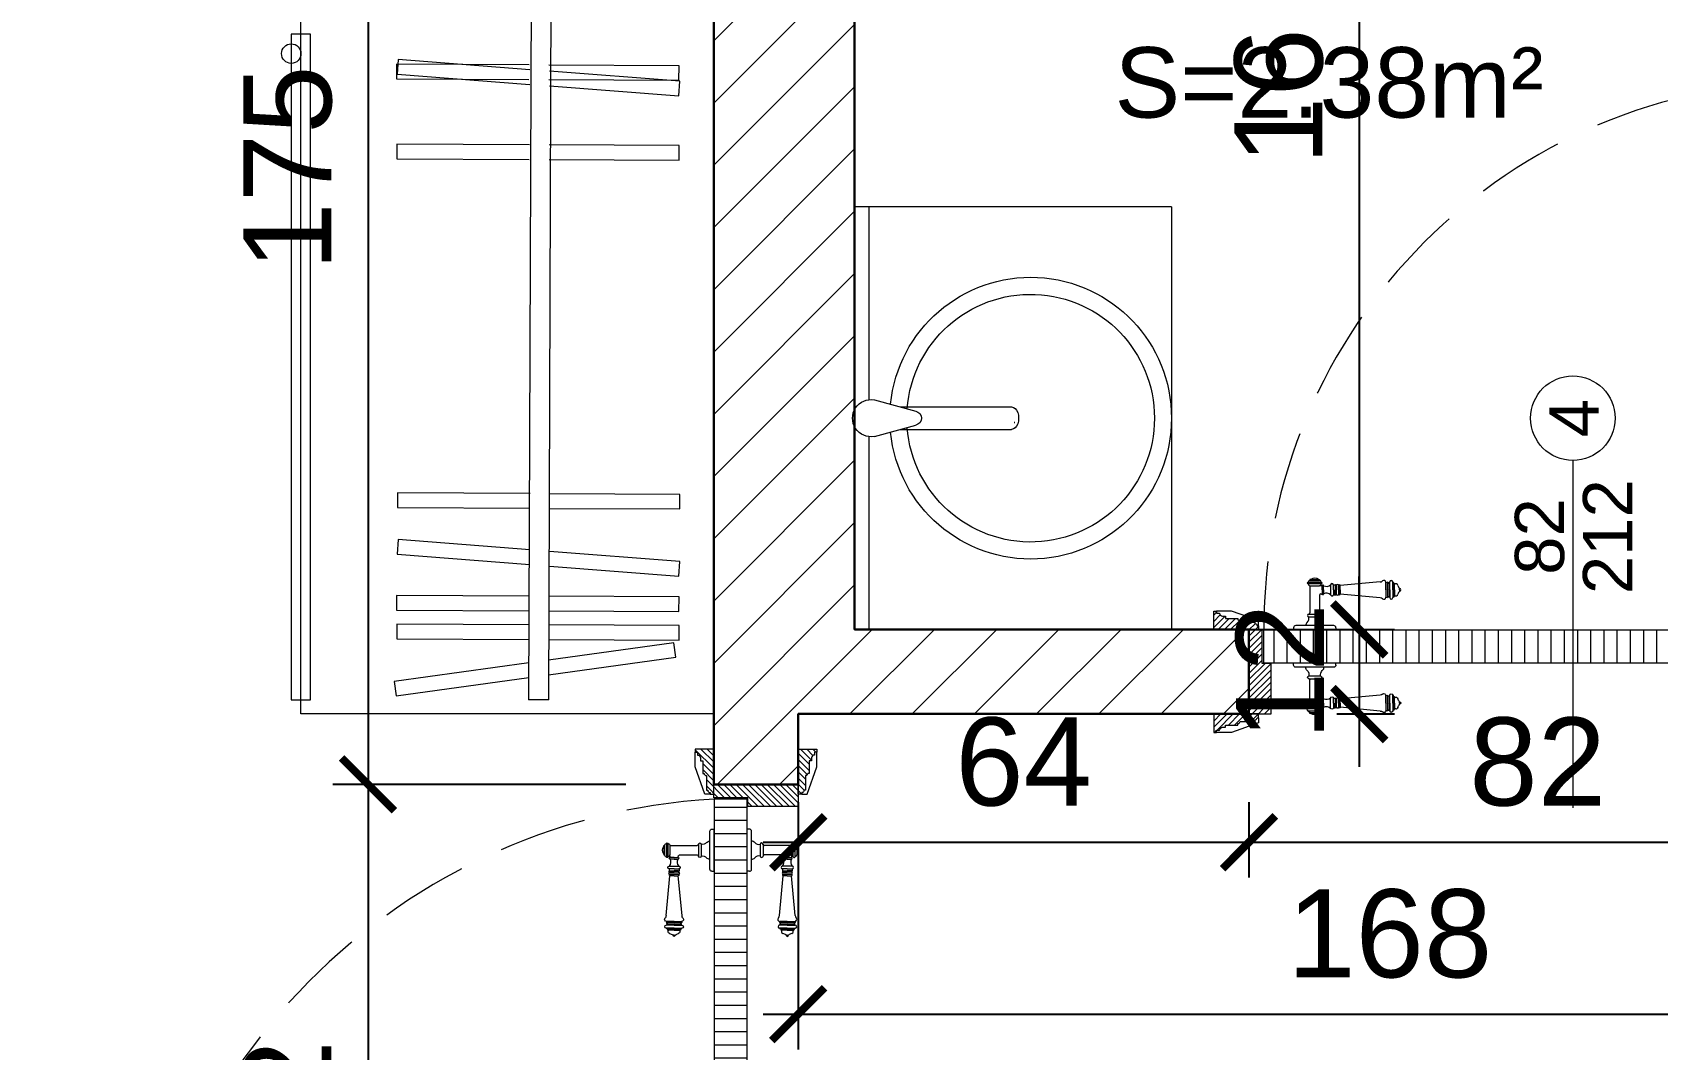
# Model space of a CAD drawing. Header units: centimetres. Extents: x 86156 to 91557, y -55119 to -48172.
# Drawn here: x 87202 to 87432.8, y -50565 to -50420.6 of the extents above; entities that cross this region are included whole.
import ezdxf

# ---------------------------------------------------------------- set-up
doc = ezdxf.new("R2010")
doc.units = ezdxf.units.CM
doc.header["$LTSCALE"] = 50
doc.header["$MEASUREMENT"] = 0
doc.linetypes.add('CACHE', pattern=[0.375, 0.25, -0.125])
doc.linetypes.add('CONTINU', pattern=[0])
doc.layers.get('0').update_dxf_attribs({"color": 8})
for name, color, linetype, lineweight in [('BANJO', 160, 'Continuous', 9), ('BETON HACHURE', 253, 'Continuous', 13), ('door', 44, 'Continuous', 5), ('MACONNERIE COUPE', 7, 'Continuous', 30), ('MACONNERIE HACHURE', 253, 'Continuous', 13), ('mobilimi', 8, 'Continuous', 9), ('WINDOWS', 21, 'Continuous', 5)]:
    doc.layers.add(name, color=color, linetype=linetype, lineweight=lineweight)
doc.layers.add('BETON COUPE', color=3, linetype='CONTINU')
doc.layers.add('COTE 50ème', color=1, linetype='Continuous')
doc.layers.add('DEMOL', color=7, linetype='Continuous', lineweight=60, true_color=0x997300)
doc.styles.add('GENERATED_STYLE_1', font='arial.ttf')
doc.styles.add('RS_TEXT_1.50', font='arial.ttf', dxfattribs={"height": 12.5})
doc.styles.add('RS_TXT_50', font='arial.ttf', dxfattribs={"height": 12.5})
doc.dimstyles.new('RS_50CM_LINEAIRE', dxfattribs={"dimscale": 5, "dimtxt": 12.5, "dimasz": 1.5, "dimexe": 1, "dimexo": 2.5, "dimgap": 1, "dimtad": 1, "dimdec": 1, "dimrnd": 0.5, "dimdsep": 46, "dimtxsty": 'RS_TXT_50', "dimblk1": 'ARCHTICK', "dimblk2": 'ARCHTICK', "dimsah": 1, "dimcen": 2.5, "dimdle": 1, "dimclrt": 4, "dimadec": 0, "dimazin": 2, "dimtfac": 1, "dimtdec": 1, "dimtix": 1, "dimtmove": 2, "dimatfit": 3, "dimfxl": 1, "dimtolj": 1, "dimtzin": 0, "dimarcsym": 0})

# ---------------------------------------------------------------- blocks, each defined once
blk = doc.blocks.new('Lav60')
at = {"layer": 'BANJO', "linetype": 'Continuous'}
for p, q in [((-54.27, 55.4), (-54.27, 84.18)), ((-54.27, 84.18), (-54.27, 55.4)), ((-52.27, 56.8), (-52.27, 84.18)), ((-9.27, 24.18), (-9.27, 84.18)), ((-51.47, 56.78), (-45.6, 55.16)), ((-47.77, 55.78), (-31.97, 55.78)), ((-51.47, 51.58), (-45.6, 53.19)), ((-31.61, 54.81), (-31.61, 54.8)), ((-31.5, 54.81), (-31.61, 54.81)), ((-31.61, 54.8), (-31.5, 54.8)), ((-31.5, 54.8), (-31.5, 54.81)), ((-54.27, 24.18), (-54.27, 52.96)), ((-54.27, 52.96), (-54.27, 24.18)), ((-52.27, 24.18), (-52.27, 51.56)), ((-47.79, 52.59), (-31.97, 52.59))]:
    blk.add_line(p, q, dxfattribs=at)
at = {"layer": 'BANJO'}
for p, q in [((-9.27, 84.18), (-54.27, 84.18)), ((-9.27, 24.18), (-9.27, 84.18)), ((-9.27, 24.18), (-54.27, 24.18))]:
    blk.add_line(p, q, dxfattribs=at)
at = {"layer": 'BANJO', "linetype": 'Continuous'}
for centre, radius, start, end in [((-29.27, 54.18), 20, 185.6501, 174.3498), ((-29.27, 54.18), 17.58, 184.3007, 175.6991), ((-51.93, 54.18), 2.64, 79.9737, 280.0262), ((-45.78, 54.18), 1, 280.3543, 79.6456)]:
    blk.add_arc(centre, radius, start, end, dxfattribs=at)
blk.add_ellipse((-31.97, 54.18), major_axis=(0, -1.59), ratio=0.623935, start_param=0, end_param=3.141593, dxfattribs=at)
blk = doc.blocks.new('door900')
at = {"color": 0}
for p, q in [((-6.8, 71.5), (-6.8, 70.2)), ((-5.5, 71.5), (-6.8, 71.5)), ((-6.8, 70.2), (6.8, 70.2)), ((-5.5, 71.5), (5.5, 71.5)), ((5.5, 71.5), (6.8, 71.5)), ((6.8, 71.5), (6.8, 70.2)), ((-9.3, 67.7), (9.3, 67.7)), ((9.3, 65.2), (-9.3, 65.2)), ((-6.8, 62.7), (-6.8, 24)), ((-6.8, 62.7), (6.8, 62.7)), ((8.7, 62.7), (6.8, 62.7)), ((6.8, 49.1), (6.8, 24)), ((8.7, 50.9), (8.7, 50.9)), ((10.5, 56.8), (10.5, 62.5)), ((10.5, 56.8), (10.5, 51.1)), ((12.7, 56.8), (12.7, 62.5)), ((12.7, 56.8), (12.7, 51.1)), ((22.5, 63.8), (22.5, 49.8)), ((26.5, 56.8), (26.5, 63.8)), ((26.5, 63.8), (29.1, 63.8)), ((26.5, 63.8), (29.1, 63.8)), ((26.5, 56.8), (26.5, 49.8)), ((26.5, 49.8), (29.1, 49.8)), ((26.5, 49.8), (29.1, 49.8)), ((29.1, 63.8), (29.1, 62.8)), ((29.1, 62.8), (29.1, 56.8)), ((29.1, 50.8), (29.1, 56.8)), ((29.1, 50.8), (29.1, 49.8)), ((29.1, 49.8), (29.1, 49.8)), ((31.1, 62.8), (31.1, 56.8)), ((31.1, 50.8), (31.1, 56.8)), ((34.1, 56.8), (34.1, 62.8)), ((34.1, 62.8), (34.1, 56.8)), ((34.1, 50.8), (34.1, 56.8)), ((34.1, 56.8), (34.1, 50.8)), ((92.8, 68.1), (36.2, 62.8)), ((36.2, 56.8), (36.2, 62.8)), ((36.2, 56.8), (36.2, 50.8)), ((92.8, 45.5), (36.2, 50.8)), ((101.2, 67.3), (103.2, 68)), ((101.2, 56.8), (101.2, 67.3)), ((101.2, 56.8), (101.2, 46.3)), ((101.2, 46.3), (103.2, 45.7)), ((103.2, 68), (103.2, 67.7)), ((103.2, 56.8), (103.2, 68)), ((103.2, 56.8), (103.2, 46.3)), ((106.5, 68), (105.5, 67.3)), ((105.5, 56.8), (105.5, 67.3)), ((105.5, 56.8), (105.5, 46.3)), ((106.5, 45.7), (105.5, 46.3)), ((106.5, 56.8), (106.5, 68)), ((106.5, 56.8), (106.5, 45.7)), ((110.7, 68), (111.8, 67.3)), ((110.7, 56.8), (110.7, 68)), ((110.7, 56.8), (110.7, 45.7)), ((110.7, 45.7), (111.8, 46.3)), ((111.8, 56.8), (111.8, 67.3)), ((111.8, 66.2), (113.3, 66.2)), ((111.8, 56.8), (111.8, 46.3)), ((111.8, 47.5), (113.3, 47.5)), ((113.3, 56.8), (113.3, 66.2)), ((113.3, 56.8), (113.3, 47.5)), ((120.5, 56.8), (120.5, 58.6)), ((120.5, 56.8), (120.5, 55)), ((103.2, 45.9), (103.2, 45.7)), ((-30, 3), (-30, 0)), ((30, 0), (-30, 0)), ((27, 6), (-27, 6)), ((-8.3, 22.3), (8.3, 22.3)), ((-8.3, 18.3), (8.3, 18.3)), ((30, 3), (30, 0))]:
    blk.add_line(p, q, dxfattribs=at)
for centre, radius, start, end in [((-6.8, 67.7), 2.51, 90.115, 179.885), ((0, 64), 9.29, 53.4104, 126.5896), ((6.8, 67.7), 2.51, 0.115, 89.885), ((93.1, 72.5), 4.4, 266.3976, 315.6468), ((98.3, 67.4), 2.89, 358.3861, 135.6468), ((108.6, 68), 2.1, 0, 180), ((-9.3, 66.5), 1.25, 90, 270), ((-6.8, 65.2), 2.51, 180.115, 269.885), ((6.8, 65.2), 2.51, 270.115, 359.885), ((8.7, 49), 1.91, 88.7426, 178.1515), ((8.6, 64.9), 2.15, 272.7029, 297.6142), ((8.6, 48.8), 2.15, 62.3858, 87.2971), ((9.3, 66.5), 1.25, 270, 90), ((10, 62.5), 0.561, 3.7097, 127.9634), ((10, 51.1), 0.561, 232.0366, 356.2903), ((11.6, 62.5), 1.1, 0.0106, 179.9894), ((11.6, 51.1), 1.1, 180.0106, 359.9894), ((16.7, 70.5), 8.83, 243.5466, 311.3694), ((16.7, 43.2), 8.83, 48.6306, 116.4534), ((24.5, 63.7), 2.01, 4.1469, 175.8531), ((24.5, 50), 2.01, 184.1469, 355.8531), ((30.1, 62.8), 1.03, 0, 180.0014), ((30.1, 50.8), 1.03, 179.9972, 0), ((32.6, 62.8), 1.48, 0, 180), ((32.6, 50.8), 1.48, 180, 0), ((35.2, 62.8), 1.03, 0, 180), ((32.6, 62.8), 1.48, 1.563306237032948e-10, 2.08440831604393e-10), ((35.2, 50.8), 1.03, 180, 0), ((98.3, 46.2), 2.89, 224.3532, 1.6139), ((104.3, 67.6), 1.15, 170.914, 348.1019), ((104.3, 46.1), 1.15, 11.8981, 189.086), ((115.5, 62.5), 2.84, 13.4568, 140.4953), ((115.5, 51.2), 2.84, 219.5047, 346.5432), ((127.9, 65.2), 9.88, 191.9991, 221.6757), ((127.9, 48.5), 9.88, 138.3243, 168.0009), ((120.5, 56.8), 1.79, 0, 90), ((120.5, 56.8), 1.79, 270, 0), ((-8.5, 24), 1.71, 275.059, 359.7825), ((8.5, 24), 1.71, 180.2175, 264.941), ((93.1, 41.1), 4.4, 44.3532, 93.6024), ((108.6, 45.7), 2.1, 180, 0), ((-27, 3), 3, 90, 180), ((-6.8, 6), 6, 130.5908, 180), ((-16.6, 16.6), 8.41, 314.3689, 12.0705), ((-8.3, 20.3), 2, 90, 270), ((16.6, 16.6), 8.41, 167.9295, 225.6311), ((8.3, 20.3), 2, 270, 90), ((6.8, 6), 6, 0, 49.4092), ((27, 3), 3, 0, 90)]:
    blk.add_arc(centre, radius, start, end, dxfattribs=at)
blk = doc.blocks.new('_ArchTick')
at = {"color": 0, "linetype": 'ByBlock', "const_width": 0.15}
blk.add_lwpolyline([(-0.5, -0.5), (0.5, 0.5)], dxfattribs=at)
blk = doc.blocks.new('*D1459')
at = {"layer": 'COTE 50ème', "color": 0, "lineweight": -2, "ltscale": 0.5, "transparency": 16777216}
for p, q in [((87310.75, -50529.87), (87310.75, -50540.59)), ((87374.76, -50529.87), (87374.76, -50540.59)), ((87305.75, -50535.59), (87379.76, -50535.59))]:
    blk.add_line(p, q, dxfattribs=at)
at = {"layer": 'Defpoints', "color": 0, "ltscale": 0.5, "transparency": 16777216}
for p in [(87310.75, -50517.37), (87374.76, -50517.37), (87374.76, -50535.59)]:
    blk.add_point(p, dxfattribs=at)
at = {"layer": 'COTE 50ème', "color": 0, "lineweight": -2, "ltscale": 0.5, "transparency": 16777216, "xscale": 7.5, "yscale": 7.5, "zscale": 7.5, "rotation": 180}
blk.add_blockref('_ArchTick', (87310.75, -50535.59), dxfattribs=at)
at = {"layer": 'COTE 50ème', "color": 0, "lineweight": -2, "ltscale": 0.5, "transparency": 16777216, "xscale": 7.5, "yscale": 7.5, "zscale": 7.5}
blk.add_blockref('_ArchTick', (87374.76, -50535.59), dxfattribs=at)
at = {"layer": 'COTE 50ème', "color": 4, "lineweight": 5, "ltscale": 0.5, "transparency": 16777216, "insert": (87342.76, -50524.21), "char_height": 12.5, "attachment_point": 5, "style": 'RS_TXT_50'}
blk.add_mtext('\\A1;64', dxfattribs=at)
blk = doc.blocks.new('*D1460')
at = {"layer": 'COTE 50ème', "color": 0, "lineweight": -2, "ltscale": 0.5, "transparency": 16777216}
for p, q in [((87374.76, -50529.87), (87374.76, -50540.59)), ((87456.75, -50529.87), (87456.75, -50540.59)), ((87369.76, -50535.59), (87461.75, -50535.59))]:
    blk.add_line(p, q, dxfattribs=at)
at = {"layer": 'Defpoints', "color": 0, "ltscale": 0.5, "transparency": 16777216}
for p in [(87374.76, -50517.37), (87456.75, -50517.37), (87456.75, -50535.59)]:
    blk.add_point(p, dxfattribs=at)
at = {"layer": 'COTE 50ème', "color": 0, "lineweight": -2, "ltscale": 0.5, "transparency": 16777216, "xscale": 7.5, "yscale": 7.5, "zscale": 7.5, "rotation": 180}
blk.add_blockref('_ArchTick', (87374.76, -50535.59), dxfattribs=at)
at = {"layer": 'COTE 50ème', "color": 0, "lineweight": -2, "ltscale": 0.5, "transparency": 16777216, "xscale": 7.5, "yscale": 7.5, "zscale": 7.5}
blk.add_blockref('_ArchTick', (87456.75, -50535.59), dxfattribs=at)
at = {"layer": 'COTE 50ème', "color": 4, "lineweight": 5, "ltscale": 0.5, "transparency": 16777216, "insert": (87415.76, -50524.21), "char_height": 12.5, "attachment_point": 5, "style": 'RS_TXT_50'}
blk.add_mtext('\\A1;82', dxfattribs=at)
blk = doc.blocks.new('*D1341')
at = {"layer": 'COTE 50ème', "color": 0, "lineweight": -2, "ltscale": 0.5, "transparency": 16777216}
for p, q in [((87249.66, -50347.37), (87249.66, -50532.37)), ((87263.25, -50352.37), (87244.66, -50352.37)), ((87286.25, -50527.37), (87244.66, -50527.37))]:
    blk.add_line(p, q, dxfattribs=at)
at = {"layer": 'Defpoints', "color": 0, "ltscale": 0.5, "transparency": 16777216}
for p in [(87275.75, -50352.37), (87249.66, -50527.37), (87298.75, -50527.37)]:
    blk.add_point(p, dxfattribs=at)
at = {"layer": 'COTE 50ème', "color": 0, "lineweight": -2, "ltscale": 0.5, "transparency": 16777216, "xscale": 7.5, "yscale": 7.5, "zscale": 7.5}
for p, rotation in [((87249.66, -50352.37), 90), ((87249.66, -50527.37), 270)]:
    blk.add_blockref('_ArchTick', p, dxfattribs=dict(at, rotation=rotation))
at = {"layer": 'COTE 50ème', "color": 4, "lineweight": 5, "ltscale": 0.5, "transparency": 16777216, "insert": (87238.28, -50439.87), "char_height": 12.5, "attachment_point": 5, "rotation": 90, "style": 'RS_TXT_50'}
blk.add_mtext('\\A1;175', dxfattribs=at)
blk = doc.blocks.new('*D1342')
at = {"layer": 'COTE 50ème', "color": 0, "lineweight": -2, "ltscale": 0.5, "transparency": 16777216}
for p, q in [((87249.66, -50522.37), (87249.66, -50624.41)), ((87286.25, -50527.37), (87244.66, -50527.37)), ((87286.25, -50619.41), (87244.66, -50619.41))]:
    blk.add_line(p, q, dxfattribs=at)
at = {"layer": 'Defpoints', "color": 0, "ltscale": 0.5, "transparency": 16777216}
for p in [(87298.75, -50527.37), (87249.66, -50619.41), (87298.75, -50619.41)]:
    blk.add_point(p, dxfattribs=at)
at = {"layer": 'COTE 50ème', "color": 0, "lineweight": -2, "ltscale": 0.5, "transparency": 16777216, "xscale": 7.5, "yscale": 7.5, "zscale": 7.5}
for p, rotation in [((87249.66, -50527.37), 90), ((87249.66, -50619.41), 270)]:
    blk.add_blockref('_ArchTick', p, dxfattribs=dict(at, rotation=rotation))
at = {"layer": 'COTE 50ème', "color": 4, "lineweight": 5, "ltscale": 0.5, "transparency": 16777216, "insert": (87238.28, -50573.39), "char_height": 12.5, "attachment_point": 5, "rotation": 90, "style": 'RS_TXT_50'}
blk.add_mtext('\\A1;92', dxfattribs=at)
blk = doc.blocks.new('*D1371')
at = {"layer": 'COTE 50ème', "color": 0, "lineweight": -2, "ltscale": 0.5, "transparency": 16777216}
for p, q in [((87390.42, -50339.37), (87390.42, -50510.37)), ((87388.25, -50344.37), (87395.42, -50344.37)), ((87366.29, -50505.37), (87395.42, -50505.37))]:
    blk.add_line(p, q, dxfattribs=at)
at = {"layer": 'Defpoints', "color": 0, "ltscale": 0.5, "transparency": 16777216}
for p in [(87375.75, -50344.37), (87353.79, -50505.37), (87390.42, -50505.37)]:
    blk.add_point(p, dxfattribs=at)
at = {"layer": 'COTE 50ème', "color": 0, "lineweight": -2, "ltscale": 0.5, "transparency": 16777216, "xscale": 7.5, "yscale": 7.5, "zscale": 7.5}
for p, rotation in [((87390.42, -50344.37), 90), ((87390.42, -50505.37), 270)]:
    blk.add_blockref('_ArchTick', p, dxfattribs=dict(at, rotation=rotation))
at = {"layer": 'COTE 50ème', "color": 4, "lineweight": 5, "ltscale": 0.5, "transparency": 16777216, "insert": (87379.04, -50424.87), "char_height": 12.5, "attachment_point": 5, "rotation": 90, "style": 'RS_TXT_50'}
blk.add_mtext('\\A1;161', dxfattribs=at)
blk = doc.blocks.new('*D1372')
at = {"layer": 'COTE 50ème', "color": 0, "lineweight": -2, "ltscale": 0.5, "transparency": 16777216}
for p, q in [((87390.42, -50505.37), (87390.42, -50497.87)), ((87366.29, -50505.37), (87395.42, -50505.37)), ((87390.42, -50505.37), (87390.42, -50517.37)), ((87387.25, -50517.37), (87395.42, -50517.37)), ((87390.42, -50517.37), (87390.42, -50524.87))]:
    blk.add_line(p, q, dxfattribs=at)
at = {"layer": 'Defpoints', "color": 0, "ltscale": 0.5, "transparency": 16777216}
for p in [(87353.79, -50505.37), (87374.75, -50517.37), (87390.42, -50517.37)]:
    blk.add_point(p, dxfattribs=at)
at = {"layer": 'COTE 50ème', "color": 0, "lineweight": -2, "ltscale": 0.5, "transparency": 16777216, "xscale": 7.5, "yscale": 7.5, "zscale": 7.5}
for p, rotation in [((87390.42, -50505.37), 270), ((87390.42, -50517.37), 90)]:
    blk.add_blockref('_ArchTick', p, dxfattribs=dict(at, rotation=rotation))
at = {"layer": 'COTE 50ème', "color": 4, "lineweight": 5, "ltscale": 0.5, "transparency": 16777216, "insert": (87379.15, -50511.37), "char_height": 12.5, "attachment_point": 5, "rotation": 90, "style": 'RS_TXT_50'}
blk.add_mtext('\\A1;12', dxfattribs=at)
blk = doc.blocks.new('*D1381')
at = {"layer": 'COTE 50ème', "color": 0, "lineweight": -2, "ltscale": 0.5, "transparency": 16777216}
for p, q in [((87310.75, -50529.87), (87310.75, -50564.98)), ((87478.75, -50529.87), (87478.75, -50564.98)), ((87305.75, -50559.98), (87483.75, -50559.98))]:
    blk.add_line(p, q, dxfattribs=at)
at = {"layer": 'Defpoints', "color": 0, "ltscale": 0.5, "transparency": 16777216}
for p in [(87310.75, -50517.37), (87478.75, -50517.37), (87478.75, -50559.98)]:
    blk.add_point(p, dxfattribs=at)
at = {"layer": 'COTE 50ème', "color": 0, "lineweight": -2, "ltscale": 0.5, "transparency": 16777216, "xscale": 7.5, "yscale": 7.5, "zscale": 7.5, "rotation": 180}
blk.add_blockref('_ArchTick', (87310.75, -50559.98), dxfattribs=at)
at = {"layer": 'COTE 50ème', "color": 0, "lineweight": -2, "ltscale": 0.5, "transparency": 16777216, "xscale": 7.5, "yscale": 7.5, "zscale": 7.5}
blk.add_blockref('_ArchTick', (87478.75, -50559.98), dxfattribs=at)
at = {"layer": 'COTE 50ème', "color": 4, "lineweight": 5, "ltscale": 0.5, "transparency": 16777216, "insert": (87394.75, -50548.6), "char_height": 12.5, "attachment_point": 5, "style": 'RS_TXT_50'}
blk.add_mtext('\\A1;168', dxfattribs=at)

msp = doc.modelspace()

# ---------------------------------------------------------------- hatches: boundary and pattern name
at = {"layer": 'BETON HACHURE', "ltscale": 0.5, "transparency": 33554559}
h = msp.add_hatch(color=256, dxfattribs=at)
h.dxf.hatch_style = 1
h.paths.add_polyline_path([(89857.95, -49968.55), (89601.54, -49712.14), (89017.58, -49863.16), (88999.75, -49863.16), (88314.75, -49713.17), (88293.27, -49713.16), (87031.8, -49846.89), (86857.57, -50021.45), (86757.23, -51272.48), (86839.4, -52045.38), (86669.47, -52571.17), (86746.67, -53900.72), (86983.5, -54130.12), (88279.55, -54131.55), (88279.55, -54261.56), (89504.55, -54261.56), (89504.55, -54401.56), (90492.95, -54401.56), (90492.95, -51921.06), (89857.95, -51772.6)])
h.paths.add_polyline_path([(89837.95, -51788.46), (90472.95, -51936.92), (90472.95, -54381.56), (89524.55, -54381.56), (89524.55, -54241.56), (88299.55, -54241.56), (88299.55, -54111.57), (86991.6, -54110.13), (86766.18, -53891.78), (86689.65, -52573.76), (86859.73, -52047.49), (86777.31, -51272.22), (86876.91, -50030.38), (87040.95, -49866.03), (88294.32, -49733.16), (88312.58, -49733.17), (88997.58, -49883.16), (89020.13, -49883.16), (89595.48, -49734.36), (89837.95, -49976.84)], flags=16)
at = {"layer": 'door'}
h = msp.add_hatch(dxfattribs=at)
h.set_pattern_fill('ANSI31', color=256, scale=5, angle=1080)
h.set_pattern_definition([(45, (-58938.5175, 1297.59614), (-0.4419417382, 0.4419417382), [])])
h.paths.add_polyline_path([(87374.76, -50517.37), (87377.91, -50517.37), (87377.91, -50510.19), (87376.65, -50510.19), (87376.65, -50505.37), (87374.76, -50505.37)])
edge = h.paths.add_edge_path()
edge.add_line((87371.01, -50519.26), (87371.43, -50519.26))
edge.add_line((87371.43, -50519.26), (87371.43, -50518.95))
edge.add_line((87371.43, -50518.95), (87373.19, -50518.95))
edge.add_line((87373.19, -50518.95), (87373.19, -50518.74))
edge.add_arc((87373.19, -50518.42), 0.314, 270, 360)
edge.add_line((87373.51, -50518.42), (87375.6, -50518.42))
edge.add_line((87375.6, -50518.42), (87375.6, -50518.21))
edge.add_arc((87375.6, -50517.9), 0.314, 270, 360)
edge.add_line((87375.92, -50517.9), (87376.13, -50517.9))
edge.add_line((87376.13, -50517.9), (87376.13, -50517.37))
edge.add_line((87376.13, -50517.37), (87369.76, -50517.37))
edge.add_line((87369.76, -50517.37), (87369.76, -50519.99))
edge.add_line((87369.76, -50519.99), (87370.17, -50519.99))
edge.add_line((87370.17, -50519.99), (87370.17, -50519.68))
edge.add_line((87370.17, -50519.68), (87370.59, -50519.68))
edge.add_arc((87371.01, -50519.68), 0.419, 90, 180, ccw=False)
edge = h.paths.add_edge_path()
edge.add_line((87371.01, -50503.49), (87371.43, -50503.49))
edge.add_line((87371.43, -50503.49), (87371.43, -50503.8))
edge.add_line((87371.43, -50503.8), (87373.19, -50503.8))
edge.add_line((87373.19, -50503.8), (87373.19, -50504.01))
edge.add_arc((87373.19, -50504.33), 0.314, 0, 90, ccw=False)
edge.add_line((87373.51, -50504.33), (87375.6, -50504.33))
edge.add_line((87375.6, -50504.33), (87375.6, -50504.54))
edge.add_arc((87375.6, -50504.85), 0.314, 0, 90, ccw=False)
edge.add_line((87375.92, -50504.85), (87376.13, -50504.85))
edge.add_line((87376.13, -50504.85), (87376.13, -50505.37))
edge.add_line((87376.13, -50505.37), (87369.76, -50505.37))
edge.add_line((87369.76, -50505.37), (87369.76, -50502.76))
edge.add_line((87369.76, -50502.76), (87370.17, -50502.76))
edge.add_line((87370.17, -50502.76), (87370.17, -50503.07))
edge.add_line((87370.17, -50503.07), (87370.59, -50503.07))
edge.add_arc((87371.01, -50503.07), 0.419, 180, 270)
h = msp.add_hatch(dxfattribs=at)
h.set_pattern_fill('ANSI31', color=256, scale=15, angle=585)
h.set_pattern_definition([(270, (134570.1975, 45345.0286), (1.875, -2e-15), [])])
h.paths.add_polyline_path([(87454.66, -50510.14), (87376.86, -50510.14), (87376.86, -50505.43), (87454.66, -50505.43)])
h = msp.add_hatch(dxfattribs=at)
h.set_pattern_fill('ANSI31', color=256, scale=5, angle=990)
h.set_pattern_definition([(315, (144103.7221, 92341.88333), (0.4419417382, 0.4419417382), [])])
h.paths.add_polyline_path([(87310.75, -50527.37), (87310.75, -50530.52), (87303.57, -50530.52), (87303.57, -50529.26), (87298.75, -50529.26), (87298.75, -50527.37)])
edge = h.paths.add_edge_path()
edge.add_line((87312.64, -50523.62), (87312.64, -50524.04))
edge.add_line((87312.64, -50524.04), (87312.32, -50524.04))
edge.add_line((87312.32, -50524.04), (87312.32, -50525.8))
edge.add_line((87312.32, -50525.8), (87312.11, -50525.8))
edge.add_arc((87311.8, -50525.8), 0.314, -90, 0, ccw=False)
edge.add_line((87311.8, -50526.12), (87311.8, -50528.21))
edge.add_line((87311.8, -50528.21), (87311.59, -50528.21))
edge.add_arc((87311.28, -50528.21), 0.314, -90, 0, ccw=False)
edge.add_line((87311.28, -50528.53), (87311.28, -50528.74))
edge.add_line((87311.28, -50528.74), (87310.75, -50528.74))
edge.add_line((87310.75, -50528.74), (87310.75, -50522.37))
edge.add_line((87310.75, -50522.37), (87313.37, -50522.37))
edge.add_line((87313.37, -50522.37), (87313.37, -50522.78))
edge.add_line((87313.37, -50522.78), (87313.06, -50522.78))
edge.add_line((87313.06, -50522.78), (87313.06, -50523.2))
edge.add_arc((87313.06, -50523.62), 0.419, 90, 180)
edge = h.paths.add_edge_path()
edge.add_line((87296.87, -50523.62), (87296.87, -50524.04))
edge.add_line((87296.87, -50524.04), (87297.18, -50524.04))
edge.add_line((87297.18, -50524.04), (87297.18, -50525.8))
edge.add_line((87297.18, -50525.8), (87297.39, -50525.8))
edge.add_arc((87297.7, -50525.8), 0.314, 180, 270)
edge.add_line((87297.7, -50526.12), (87297.7, -50528.21))
edge.add_line((87297.7, -50528.21), (87297.91, -50528.21))
edge.add_arc((87298.23, -50528.21), 0.314, 180, 270)
edge.add_line((87298.23, -50528.53), (87298.23, -50528.74))
edge.add_line((87298.23, -50528.74), (87298.75, -50528.74))
edge.add_line((87298.75, -50528.74), (87298.75, -50522.37))
edge.add_line((87298.75, -50522.37), (87296.13, -50522.37))
edge.add_line((87296.13, -50522.37), (87296.13, -50522.78))
edge.add_line((87296.13, -50522.78), (87296.45, -50522.78))
edge.add_line((87296.45, -50522.78), (87296.45, -50523.2))
edge.add_arc((87296.45, -50523.62), 0.419, 0, 90, ccw=False)
h = msp.add_hatch(dxfattribs=at)
h.set_pattern_fill('ANSI31', color=256, scale=15, angle=495)
h.set_pattern_definition([(180, (188151.1545, -101166.8317), (-8e-16, -1.875), [])])
h.paths.add_polyline_path([(87303.52, -50617.28), (87303.52, -50529.47), (87298.8, -50529.47), (87298.8, -50617.28)])
at = {"layer": 'MACONNERIE HACHURE'}
h = msp.add_hatch(dxfattribs=at)
h.set_pattern_fill('ANSI31', color=256, scale=50, style=0)
h.set_pattern_definition([(45, (-6430.3566, 5835.271), (-4.41941738, 4.41941738), [])])
h.paths.add_polyline_path([(87298.75, -50527.37), (87298.75, -50358.37), (87370.75, -50358.37), (87370.75, -50337.37), (87348.75, -50337.37), (87348.75, -50332.37), (87528.75, -50332.37), (87528.75, -50344.37), (87478.75, -50344.37), (87478.75, -50517.37), (87456.75, -50517.37), (87456.75, -50505.37), (87466.75, -50505.37), (87466.75, -50344.37), (87375.75, -50344.37), (87375.75, -50363.37), (87318.75, -50363.37), (87318.75, -50505.37), (87374.75, -50505.37), (87374.75, -50517.37), (87310.75, -50517.37), (87310.75, -50527.37)])
h.paths.add_polyline_path([(87868.59, -51192.37), (87818.75, -51192.37), (87818.75, -51152.37), (87868.59, -51152.37)])
h.paths.add_polyline_path([(88028.75, -51192.37), (87988.75, -51192.37), (87988.75, -51152.37), (88028.75, -51152.37)])
h.paths.add_polyline_path([(87888.75, -51547.37), (87798.75, -51547.37), (87798.75, -51487.37), (87645.75, -51487.37), (87645.75, -51547.37), (87633.75, -51547.37), (87633.75, -51427.37), (87653.75, -51427.37), (87653.75, -51462.37), (87818.75, -51462.37), (87818.75, -51511.37), (87888.75, -51511.37), (87888.75, -51462.37), (87923.75, -51462.37), (87923.75, -51482.37), (87913.75, -51482.37), (87913.75, -51532.37), (87888.75, -51532.37), (87888.75, -51516.37), (87818.75, -51516.37), (87818.75, -51542.37), (87888.75, -51542.37)])
h.paths.add_polyline_path([(87318.75, -49932.37), (87418.75, -49932.37), (87418.75, -49907.37), (87318.75, -49907.37)])
h.paths.add_polyline_path([(87083.75, -51940.49), (87058.75, -51940.49), (87058.75, -51987.37), (87083.75, -51987.37)])
h.paths.add_polyline_path([(87083.75, -50042.37), (87058.75, -50042.37), (87058.75, -50022.37), (87083.75, -50022.37)])
h.paths.add_polyline_path([(87766.25, -51192.37), (87783.75, -51192.37), (87783.75, -51172.37), (87766.25, -51172.37)])
h.paths.add_polyline_path([(87443.75, -51305.37), (87433.75, -51305.37), (87433.75, -51317.37), (87473.75, -51317.37), (87473.75, -51305.37), (87463.75, -51305.37), (87463.75, -50987.37), (87633.75, -50987.37), (87633.75, -51305.37), (87555.74, -51305.37), (87555.74, -51317.37), (87633.75, -51317.37), (87633.75, -51327.37), (87653.75, -51327.37), (87653.75, -51192.37), (87666.25, -51192.37), (87666.25, -51172.37), (87653.75, -51172.37), (87653.75, -50957.37), (87632.75, -50957.37), (87632.75, -50627.37), (87534.74, -50627.37), (87534.74, -50639.37), (87612.75, -50639.37), (87612.75, -50957.37), (87442.75, -50957.37), (87442.75, -50639.37), (87452.75, -50639.37), (87452.75, -50627.37), (87412.75, -50627.37), (87412.75, -50639.37), (87422.75, -50639.37), (87422.75, -50957.37), (87083.75, -50957.37), (87083.75, -50912.37), (87058.75, -50912.37), (87058.75, -50962.37), (86791.75, -50962.37), (86791.75, -50982.37), (87058.75, -50982.37), (87058.75, -51032.37), (87083.75, -51032.37), (87083.75, -50987.37), (87443.75, -50987.37)])
h.paths.add_polyline_path([(87275.75, -50332.37), (87275.75, -50352.37), (86973.75, -50352.37), (86973.75, -50417.37), (86948.75, -50417.37), (86948.75, -50327.37), (87058.75, -50327.37), (87058.75, -50312.37), (87083.75, -50312.37), (87083.75, -50332.37)])
h.paths.add_polyline_path([(87718.75, -50235.37), (87743.75, -50235.37), (87743.75, -50513.37), (87795.75, -50513.37), (87795.75, -50535.37), (87783.75, -50535.37), (87783.75, -50525.37), (87658.75, -50525.37), (87658.75, -50513.37), (87718.75, -50513.37)])
h.paths.add_polyline_path([(87743.75, -50162.37), (87743.75, -50142.37), (87793.75, -50142.37), (87793.75, -50022.37), (87818.75, -50022.37), (87818.75, -50137.37), (87836.25, -50137.37), (87836.25, -50162.37)])
h.paths.add_polyline_path([(87083.75, -49972.37), (87083.75, -49932.37), (87138.75, -49932.37), (87138.75, -49907.37), (87058.75, -49907.37), (87058.75, -49972.37)])
h.paths.add_polyline_path([(87658.75, -49932.37), (87598.75, -49932.37), (87598.75, -49907.37), (87683.75, -49907.37), (87683.75, -49972.37), (87683.75, -49972.37), (87683.75, -50022.37), (87658.75, -50022.37)])
h.paths.add_polyline_path([(87083.75, -51612.37), (87083.75, -51670.49), (87058.75, -51670.49), (87058.75, -51617.37), (86948.75, -51617.37), (86948.75, -51527.37), (86973.75, -51527.37), (86973.75, -51592.37), (87306.75, -51592.37), (87306.75, -51419.37), (87318.75, -51419.37), (87318.75, -51427.37), (87374.75, -51427.37), (87374.75, -51439.37), (87318.75, -51439.37), (87318.75, -51587.37), (87466.75, -51587.37), (87466.75, -51439.37), (87456.75, -51439.37), (87456.75, -51427.37), (87478.75, -51427.37), (87478.75, -51600.37), (87528.62, -51600.37), (87528.62, -51612.37)])
h.paths.add_polyline_path([(87318.75, -51285.37), (87318.75, -51305.37), (87341.75, -51305.37), (87341.75, -51317.37), (87318.75, -51317.37), (87318.75, -51327.37), (87306.75, -51327.37), (87306.75, -51297.37), (87083.75, -51297.37), (87083.75, -51285.37)], flags=17)
h.paths.add_polyline_path([(87298.75, -50647.37), (87083.75, -50647.37), (87083.75, -50659.37), (87310.75, -50659.37), (87310.75, -50639.37), (87320.75, -50639.37), (87320.75, -50627.37), (87310.75, -50627.37), (87310.75, -50619.37), (87298.75, -50619.37)])
h.paths.add_polyline_path([(87883.75, -50647.37), (87883.75, -50635.37), (87795.75, -50635.37), (87795.75, -50627.37), (87783.75, -50627.37), (87783.75, -50647.37)])
h.paths.add_polyline_path([(86973.75, -51297.37), (86948.75, -51297.37), (86948.75, -51347.37), (86973.75, -51347.37)])
h.paths.add_polyline_path([(86973.75, -50647.37), (86948.75, -50647.37), (86948.75, -50597.37), (86973.75, -50597.37)])
h.paths.add_polyline_path([(87083.75, -51247.37), (87058.75, -51247.37), (87058.75, -51192.49), (87083.75, -51192.49)], flags=17)
h.paths.add_polyline_path([(87083.75, -50697.37), (87058.75, -50697.37), (87058.75, -50752.26), (87083.75, -50752.26)], flags=17)
h.paths.add_polyline_path([(88228.92, -51192.37), (88278.75, -51192.37), (88278.75, -51152.37), (88228.92, -51152.37)])
h.paths.add_polyline_path([(88068.75, -51192.37), (88108.75, -51192.37), (88108.75, -51152.37), (88068.75, -51152.37)])
h.paths.add_polyline_path([(87913.75, -52012.37), (87933.75, -52012.37), (87933.75, -52037.37), (87913.75, -52037.37)])
h.paths.add_polyline_path([(87598.75, -52012.37), (87598.75, -52037.37), (87778.75, -52037.37), (87778.75, -52012.37)])
h.paths.add_polyline_path([(88208.75, -51547.37), (88298.75, -51547.37), (88298.75, -51487.37), (88451.75, -51487.37), (88451.75, -51547.37), (88463.75, -51547.37), (88463.75, -51427.37), (88443.75, -51427.37), (88443.75, -51462.37), (88278.75, -51462.37), (88278.75, -51511.37), (88208.75, -51511.37), (88208.75, -51462.37), (88023.75, -51462.37), (88023.75, -51482.37), (88183.75, -51482.37), (88183.75, -51532.37), (88208.75, -51532.37), (88208.75, -51516.37), (88278.75, -51516.37), (88278.75, -51542.37), (88208.75, -51542.37)])
h.paths.add_polyline_path([(88778.75, -49932.37), (88678.75, -49932.37), (88678.75, -49907.37), (88778.75, -49907.37)])
h.paths.add_polyline_path([(89013.75, -51940.49), (89038.75, -51940.49), (89038.75, -51987.37), (89013.75, -51987.37)])
h.paths.add_polyline_path([(89013.75, -50042.37), (89038.75, -50042.37), (89038.75, -50022.37), (89013.75, -50022.37)])
h.paths.add_polyline_path([(88331.25, -51192.37), (88313.75, -51192.37), (88313.75, -51172.37), (88331.25, -51172.37)])
h.paths.add_polyline_path([(88033.75, -50162.37), (88016.25, -50162.37), (88016.25, -50137.37), (88033.75, -50137.37), (88033.75, -49750.37), (88063.75, -49750.37), (88063.75, -50137.37), (88081.36, -50137.37), (88081.36, -50162.37), (88063.75, -50162.37), (88063.75, -50635.37), (88131.75, -50635.37), (88131.75, -50647.37), (88063.75, -50647.37), (88063.75, -50822.37), (88033.75, -50822.37), (88033.75, -50647.37), (87965.75, -50647.37), (87965.75, -50635.37), (88033.75, -50635.37)])
h.paths.add_polyline_path([(88653.75, -51305.37), (88663.75, -51305.37), (88663.75, -51317.37), (88623.75, -51317.37), (88623.75, -51305.37), (88633.75, -51305.37), (88633.75, -50987.37), (88463.75, -50987.37), (88463.75, -51305.37), (88541.76, -51305.37), (88541.76, -51317.37), (88463.75, -51317.37), (88463.75, -51327.37), (88443.75, -51327.37), (88443.75, -51192.37), (88431.25, -51192.37), (88431.25, -51172.37), (88443.75, -51172.37), (88443.75, -50957.37), (88464.75, -50957.37), (88464.75, -50627.37), (88562.76, -50627.37), (88562.76, -50639.37), (88484.75, -50639.37), (88484.75, -50957.37), (88654.75, -50957.37), (88654.75, -50639.37), (88644.75, -50639.37), (88644.75, -50627.37), (88684.75, -50627.37), (88684.75, -50639.37), (88674.75, -50639.37), (88674.75, -50957.37), (89013.75, -50957.37), (89013.75, -50912.37), (89038.75, -50912.37), (89038.75, -50962.37), (89848.75, -50962.37), (89848.75, -50982.37), (89038.75, -50982.37), (89038.75, -51032.37), (89013.75, -51032.37), (89013.75, -50987.37), (88653.75, -50987.37)])
h.paths.add_polyline_path([(88798.75, -50358.37), (88726.75, -50358.37), (88726.75, -50337.37), (88748.75, -50337.37), (88748.75, -50332.37), (88568.75, -50332.37), (88568.75, -50344.37), (88618.75, -50344.37), (88618.75, -50517.37), (88640.75, -50517.37), (88640.75, -50505.37), (88630.75, -50505.37), (88630.75, -50344.37), (88721.75, -50344.37), (88721.75, -50363.37), (88778.75, -50363.37), (88778.75, -50505.37), (88722.75, -50505.37), (88722.75, -50517.37), (88786.75, -50517.37), (88786.75, -50527.37), (88798.75, -50527.37)])
h.paths.add_polyline_path([(88821.75, -50332.37), (88821.75, -50352.37), (89123.75, -50352.37), (89123.75, -50417.37), (89148.75, -50417.37), (89148.75, -50327.37), (89038.75, -50327.37), (89038.75, -50312.37), (89013.75, -50312.37), (89013.75, -50332.37)])
h.paths.add_polyline_path([(88378.75, -50235.37), (88353.75, -50235.37), (88353.75, -50513.37), (88301.75, -50513.37), (88301.75, -50535.37), (88313.75, -50535.37), (88313.75, -50525.37), (88438.75, -50525.37), (88438.75, -50513.37), (88378.75, -50513.37)])
h.paths.add_polyline_path([(88353.75, -50162.37), (88353.75, -50142.37), (88303.75, -50142.37), (88303.75, -50022.37), (88278.75, -50022.37), (88278.75, -50137.37), (88261.25, -50137.37), (88261.25, -50162.37)])
h.paths.add_polyline_path([(89013.75, -49972.37), (89013.75, -49932.37), (88958.75, -49932.37), (88958.75, -49907.37), (89038.75, -49907.37), (89038.75, -49972.37)])
h.paths.add_polyline_path([(88438.75, -49932.37), (88498.75, -49932.37), (88498.75, -49907.37), (88413.75, -49907.37), (88413.75, -49972.37), (88413.75, -49972.37), (88413.75, -50022.37), (88438.75, -50022.37)])
h.paths.add_polyline_path([(87083.75, -52012.37), (87138.75, -52012.37), (87138.75, -52037.37), (87083.75, -52037.37)])
h.paths.add_polyline_path([(87318.75, -52012.37), (87318.75, -52037.37), (87418.75, -52037.37), (87418.75, -52012.37)])
h.paths.add_polyline_path([(88033.75, -52012.37), (88183.75, -52012.37), (88183.75, -52037.37), (88033.75, -52037.37)])
h.paths.add_polyline_path([(88318.75, -52012.37), (89013.75, -52012.37), (89013.75, -52037.37), (88318.75, -52037.37)])
h.paths.add_polyline_path([(89013.75, -51612.37), (89013.75, -51670.49), (89038.75, -51670.49), (89038.75, -51617.37), (89148.75, -51617.37), (89148.75, -51527.37), (89123.75, -51527.37), (89123.75, -51592.37), (88790.75, -51592.37), (88790.75, -51419.37), (88778.75, -51419.37), (88778.75, -51427.37), (88722.75, -51427.37), (88722.75, -51439.37), (88778.75, -51439.37), (88778.75, -51587.37), (88630.75, -51587.37), (88630.75, -51439.37), (88640.75, -51439.37), (88640.75, -51427.37), (88618.75, -51427.37), (88618.75, -51600.37), (88568.89, -51600.37), (88568.89, -51612.37)])
h.paths.add_polyline_path([(88778.75, -51285.37), (88778.75, -51305.37), (88755.75, -51305.37), (88755.75, -51317.37), (88778.75, -51317.37), (88778.75, -51327.37), (88790.75, -51327.37), (88790.75, -51297.37), (89013.75, -51297.37), (89013.75, -51285.37)], flags=17)
h.paths.add_polyline_path([(88798.75, -50647.37), (89013.75, -50647.37), (89013.75, -50659.37), (88786.75, -50659.37), (88786.75, -50639.37), (88776.75, -50639.37), (88776.75, -50627.37), (88786.75, -50627.37), (88786.75, -50619.37), (88798.75, -50619.37)])
h.paths.add_polyline_path([(88213.75, -50647.37), (88213.75, -50635.37), (88301.75, -50635.37), (88301.75, -50627.37), (88313.75, -50627.37), (88313.75, -50647.37)])
h.paths.add_polyline_path([(89123.75, -51297.37), (89148.75, -51297.37), (89148.75, -51347.37), (89123.75, -51347.37)])
h.paths.add_polyline_path([(89123.75, -50647.37), (89148.75, -50647.37), (89148.75, -50597.37), (89123.75, -50597.37)])
h.paths.add_polyline_path([(89013.75, -51247.37), (89038.75, -51247.37), (89038.75, -51192.49), (89013.75, -51192.49)], flags=17)
h.paths.add_polyline_path([(89013.75, -50697.37), (89038.75, -50697.37), (89038.75, -50752.26), (89013.75, -50752.26)], flags=17)
at = {"layer": 'WINDOWS'}
h = msp.add_hatch(color=140, dxfattribs=at)
h.dxf.hatch_style = 1
h.paths.add_polyline_path([(89018.83, -49872.96), (88998.69, -49872.96), (88313.69, -49722.97), (88293.78, -49722.96), (87036.29, -49856.27), (86867.05, -50025.82), (86767.07, -51272.35), (86849.36, -52046.42), (86679.36, -52572.44), (86756.23, -53896.34), (86987.47, -54120.32), (88289.35, -54121.76), (88289.35, -54251.76), (89514.35, -54251.76), (89514.35, -54391.76), (90483.15, -54391.76), (90483.15, -51928.83), (89848.15, -51780.37), (89848.15, -49972.61), (89598.57, -49723.03)])
h.paths.add_polyline_path([(89597.96, -49725.25), (89846.15, -49973.44), (89846.15, -51781.96), (90481.15, -51930.42), (90481.15, -54389.76), (89516.35, -54389.76), (89516.35, -54249.76), (88291.35, -54249.76), (88291.35, -54119.77), (86988.28, -54118.32), (86758.18, -53895.45), (86681.38, -52572.7), (86851.4, -52046.63), (86769.08, -51272.33), (86868.98, -50026.72), (87037.2, -49858.18), (88293.89, -49724.96), (88313.47, -49724.97), (88998.47, -49874.96), (89019.08, -49874.96)], flags=16)

# ---------------------------------------------------------------- linework, layer by layer
at = {"layer": 'door'}
msp.add_line((87420.76, -50481.38), (87420.76, -50530.7), dxfattribs=at)
for points in [[(87371.01, -50503.49), (87371.43, -50503.49), (87371.43, -50503.8), (87373.19, -50503.8), (87373.19, -50504.01, -0.414214), (87373.51, -50504.33), (87375.6, -50504.33), (87375.6, -50504.54, -0.414214), (87375.92, -50504.85), (87376.13, -50504.85), (87376.13, -50505.37), (87369.76, -50505.37), (87369.76, -50502.76), (87370.17, -50502.76), (87370.17, -50503.07), (87370.59, -50503.07, 0.414214), (87371.01, -50503.49)], [(87371.01, -50519.26), (87371.43, -50519.26), (87371.43, -50518.95), (87373.19, -50518.95), (87373.19, -50518.74, 0.414214), (87373.51, -50518.42), (87375.6, -50518.42), (87375.6, -50518.21, 0.414214), (87375.92, -50517.9), (87376.13, -50517.9), (87376.13, -50517.37), (87369.76, -50517.37), (87369.76, -50519.99), (87370.17, -50519.99), (87370.17, -50519.68), (87370.59, -50519.68, -0.414214), (87371.01, -50519.26)], [(87296.87, -50523.62), (87296.87, -50524.04), (87297.18, -50524.04), (87297.18, -50525.8), (87297.39, -50525.8, 0.414214), (87297.7, -50526.12), (87297.7, -50528.21), (87297.91, -50528.21, 0.414214), (87298.23, -50528.53), (87298.23, -50528.74), (87298.75, -50528.74), (87298.75, -50522.37), (87296.13, -50522.37), (87296.13, -50522.78), (87296.45, -50522.78), (87296.45, -50523.2, -0.414214), (87296.87, -50523.62)], [(87312.64, -50523.62), (87312.64, -50524.04), (87312.32, -50524.04), (87312.32, -50525.8), (87312.11, -50525.8, -0.414214), (87311.8, -50526.12), (87311.8, -50528.21), (87311.59, -50528.21, -0.414214), (87311.28, -50528.53), (87311.28, -50528.74), (87310.75, -50528.74), (87310.75, -50522.37), (87313.37, -50522.37), (87313.37, -50522.78), (87313.06, -50522.78), (87313.06, -50523.2, 0.414214), (87312.64, -50523.62)]]:
    msp.add_lwpolyline(points, format="xyb", dxfattribs=at)
for points in [[(87376.13, -50504.85), (87376.13, -50504.12), (87372.27, -50502.76), (87370.17, -50502.76)], [(87374.76, -50517.37), (87377.91, -50517.37), (87377.91, -50510.19), (87376.65, -50510.19), (87376.65, -50505.37), (87374.76, -50505.37), (87374.76, -50517.37)], [(87454.66, -50510.14), (87376.86, -50510.14), (87376.86, -50505.43), (87454.66, -50505.43), (87454.66, -50510.14)], [(87376.13, -50517.9), (87376.13, -50518.63), (87372.27, -50519.99), (87370.17, -50519.99)], [(87298.23, -50528.74), (87297.49, -50528.74), (87296.13, -50524.88), (87296.13, -50522.78)], [(87311.28, -50528.74), (87312.01, -50528.74), (87313.37, -50524.88), (87313.37, -50522.78)], [(87310.75, -50527.37), (87310.75, -50530.52), (87303.57, -50530.52), (87303.57, -50529.26), (87298.75, -50529.26), (87298.75, -50527.37), (87310.75, -50527.37)], [(87303.52, -50617.28), (87303.52, -50529.47), (87298.8, -50529.47), (87298.8, -50617.28), (87303.52, -50617.28)]]:
    msp.add_lwpolyline(points, dxfattribs=at)
msp.add_circle((87420.76, -50475.38), 6, dxfattribs=at)
at = {"layer": 'door', "linetype": 'CACHE'}
for centre, radius, start, end in [((87454.66, -50505.43), 77.8, 90, 180), ((87303.75, -50617.37), 88.04, 93.2184, 179.9417)]:
    msp.add_arc(centre, radius, start, end, dxfattribs=at)
at = {"layer": 'MACONNERIE COUPE'}
msp.add_lwpolyline([(87298.75, -50527.37), (87298.75, -50358.37), (87370.75, -50358.37), (87370.75, -50337.37), (87348.75, -50337.37), (87348.75, -50332.37), (87528.75, -50332.37), (87528.75, -50344.37), (87478.75, -50344.37), (87478.75, -50517.37), (87456.75, -50517.37), (87456.75, -50505.37), (87466.75, -50505.37), (87466.75, -50344.37), (87375.75, -50344.37), (87375.75, -50363.37), (87318.75, -50363.37), (87318.75, -50505.37), (87374.75, -50505.37), (87374.75, -50517.37), (87310.75, -50517.37), (87310.75, -50527.37)], close=True, dxfattribs=at)
at = {"layer": 'mobilimi'}
for p, q in [((87273, -50362.51), (87272.44, -50515.36)), ((87275.31, -50515.36), (87275.82, -50362.51)), ((87272.44, -50512.25), (87272.44, -50512.25))]:
    msp.add_line(p, q, dxfattribs=at)
for points in [[(87240.13, -50517.37), (87240.13, -50360.37), (87298.75, -50360.37), (87298.75, -50517.37)], [(87241.5, -50515.36), (87241.5, -50420.87), (87238.75, -50420.87), (87238.75, -50515.36)]]:
    msp.add_lwpolyline(points, close=True, dxfattribs=at)
for points in [[(87272.62, -50425.92), (87253.94, -50424.47), (87253.78, -50426.54), (87272.61, -50428)], [(87272.52, -50425.23), (87253.71, -50425.14), (87253.7, -50427.22), (87272.51, -50427.31)], [(87275.33, -50427.32), (87293.81, -50427.41), (87293.82, -50425.34)], [(87293.82, -50425.34), (87275.34, -50425.25)], [(87293.93, -50427.56), (87275.44, -50426.13)], [(87275.43, -50428.22), (87293.77, -50429.63), (87293.93, -50427.56)], [(87272.57, -50436.57), (87253.75, -50436.48), (87253.74, -50438.56), (87272.56, -50438.65)], [(87275.38, -50438.66), (87293.85, -50438.75), (87293.86, -50436.67)], [(87293.86, -50436.67), (87275.39, -50436.59)], [(87272.66, -50486.09), (87253.84, -50486), (87253.83, -50488.08), (87272.65, -50488.17)], [(87275.47, -50488.18), (87293.94, -50488.27), (87293.95, -50486.2)], [(87293.95, -50486.2), (87275.48, -50486.11)], [(87272.62, -50494.07), (87253.94, -50492.62), (87253.78, -50494.69), (87272.61, -50496.15)], [(87275.43, -50496.37), (87293.77, -50497.79), (87293.93, -50495.72)], [(87293.93, -50495.72), (87275.44, -50494.29)], [(87272.52, -50500.65), (87253.71, -50500.56), (87253.7, -50502.64), (87272.51, -50502.73)], [(87275.33, -50502.74), (87293.81, -50502.83), (87293.82, -50500.76)], [(87293.82, -50500.76), (87275.34, -50500.67)], [(87272.57, -50504.72), (87253.75, -50504.63), (87253.74, -50506.71), (87272.56, -50506.8)], [(87275.38, -50506.81), (87293.85, -50506.9), (87293.86, -50504.83)], [(87293.86, -50504.83), (87275.39, -50504.74)], [(87275.29, -50511.82), (87293.38, -50509.33), (87293.09, -50507.27)], [(87293.09, -50507.27), (87275.3, -50509.72)], [(87272.48, -50510.11), (87253.36, -50512.75), (87253.64, -50514.8), (87272.47, -50512.21)], [(87275.31, -50515.36), (87272.44, -50515.36)]]:
    msp.add_lwpolyline(points, dxfattribs=at)
msp.add_circle((87238.75, -50423.63), 1.38, dxfattribs=at)

# ---------------------------------------------------------------- block references
at = {"layer": 'BETON COUPE', "lineweight": 5, "xscale": -1, "rotation": 180}
msp.add_blockref('Lav60', (87373.03, -50421.2), dxfattribs=at)
at = {"layer": 'door', "xscale": 0.1, "yscale": 0.1, "zscale": 0.1}
msp.add_blockref('door900', (87384.1, -50505.43), dxfattribs=at)
at = {"layer": 'door', "yscale": 0.1, "zscale": 0.1}
for p, xscale, rotation in [((87384.1, -50510.14), -0.1, 180), ((87298.8, -50536.71), -0.1, 90), ((87303.52, -50536.71), 0.1, 270)]:
    msp.add_blockref('door900', p, dxfattribs=dict(at, xscale=xscale, rotation=rotation))

# ---------------------------------------------------------------- texts
at = {"layer": 'DEMOL', "lineweight": -2, "insert": (87386.14, -50419.45), "char_height": 10, "width": 93.9293, "attachment_point": 5, "style": 'RS_TEXT_1.50'}
msp.add_mtext('WC\\PS=2.38m²', dxfattribs=at)
at = {"layer": 'door', "char_height": 7, "rotation": 90, "style": 'GENERATED_STYLE_1'}
for s, insert, attachment_point in [('\\A1;\\pt0;4', (87417.43, -50478.11), 1), ('\\A1;\\pt0;212', (87429.19, -50500.36), 7), ('\\A1;\\pt0;82', (87419.62, -50497.62), 7)]:
    msp.add_mtext(s, dxfattribs=dict(at, insert=insert, attachment_point=attachment_point))

# ---------------------------------------------------------------- dimensions: what is measured, and where the dimension line sits
at = {"layer": 'COTE 50ème', "lineweight": 5, "ltscale": 0.5}
for base, p1, p2, angle, picture, middle in [((87390.42, -50505.37), (87375.75, -50344.37), (87353.79, -50505.37), 270, '*D1371', (87379.04, -50424.87)), ((87249.66, -50527.37), (87275.75, -50352.37), (87298.75, -50527.37), 270, '*D1341', (87238.28, -50439.87)), ((87390.42, -50517.37), (87353.79, -50505.37), (87374.75, -50517.37), 270, '*D1372', (87379.15, -50511.37)), ((87478.75, -50559.98), (87310.75, -50517.37), (87478.75, -50517.37), 180, '*D1381', (87394.75, -50548.6)), ((87249.66, -50619.41), (87298.75, -50527.37), (87298.75, -50619.41), 270, '*D1342', (87238.28, -50573.39))]:
    dim = msp.add_linear_dim(base=base, p1=p1, p2=p2, angle=angle, dimstyle='RS_50CM_LINEAIRE', dxfattribs=at)
    dim.commit()
    dim.dimension.update_dxf_attribs({"geometry": picture, "text_midpoint": middle})
for base, p1, p2, picture, middle in [((87374.76, -50535.59), (87310.75, -50517.37), (87374.76, -50517.37), '*D1459', (87342.76, -50524.21)), ((87456.75, -50535.59), (87374.76, -50517.37), (87456.75, -50517.37), '*D1460', (87415.76, -50524.21))]:
    dim = msp.add_linear_dim(base=base, p1=p1, p2=p2, dimstyle='RS_50CM_LINEAIRE', dxfattribs=at)
    dim.commit()
    dim.dimension.update_dxf_attribs({"geometry": picture, "text_midpoint": middle})

doc.saveas('drawing.dxf')
